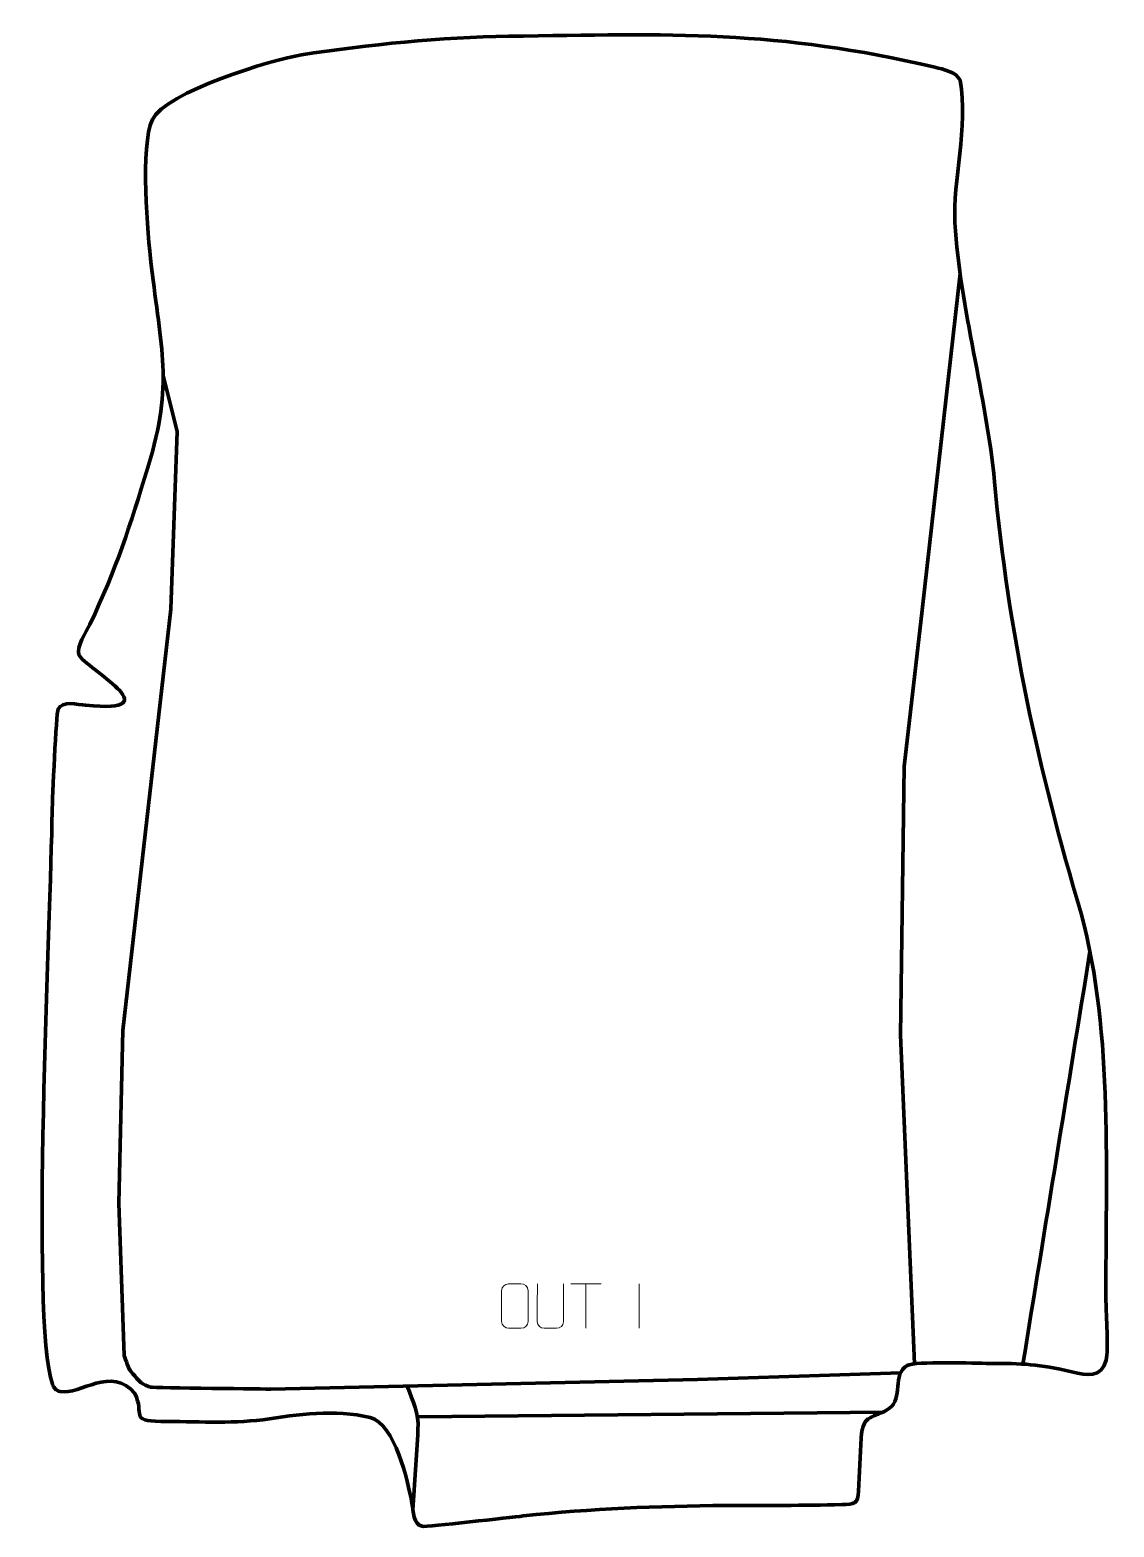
# Model space of a CAD drawing. Header units: millimetres. Extents: x -534 to 75, y 32 to 873.
import ezdxf

# ---------------------------------------------------------------- set-up
doc = ezdxf.new("R2010")
doc.units = ezdxf.units.MM
doc.header["$MEASUREMENT"] = 0
doc.layers.add('layer 2', color=7, linetype='Continuous')
doc.layers.add('layer 3', color=7, linetype='Continuous')

msp = doc.modelspace()

# ---------------------------------------------------------------- linework, layer by layer
at = {"layer": 'layer 2', "color": 142, "lineweight": 158}
for points, knots in [([(-36.9595, 123.3845), (-36.9595, 123.3845), (-44.8518, 308.1723), (-44.8518, 308.1723), (-44.8518, 308.1723), (-44.8518, 308.1723), (-42.7588, 459.2575), (-42.7588, 459.2575), (-42.7588, 459.2575), (-42.7588, 459.2575), (-32.6809, 547.0911), (-32.6809, 547.0911), (-32.6809, 547.0911), (-32.6809, 547.0911), (-11.3194, 736.47), (-11.3194, 736.47)], [0, 0, 0, 0, 0.2, 0.2, 0.2, 0.2, 0.4, 0.4, 0.4, 0.4, 0.6, 0.6, 0.6, 0.6, 1, 1, 1, 1]), ([(-459.4806, 678.9843), (-459.4806, 678.9843), (-451.6492, 647.5008), (-451.6492, 647.5008), (-451.6492, 647.5008), (-451.6492, 647.5008), (-455.221, 547.6208), (-455.221, 547.6208), (-455.221, 547.6208), (-455.221, 547.6208), (-482.2085, 310.8183), (-482.2085, 310.8183), (-482.2085, 310.8183), (-482.2085, 310.8183), (-484.3252, 213.7162), (-484.3252, 213.7162), (-484.3252, 213.7162), (-484.3252, 213.7162), (-481.4148, 128.1235), (-481.4148, 128.1235), (-481.4148, 128.1235), (-481.4148, 128.1235), (-479.0334, 121.2444), (-478.5043, 120.3183), (-478.5043, 120.3183), (-477.9752, 119.3922), (-473.0803, 113.7036), (-472.022, 112.9099), (-472.022, 112.9099), (-470.9637, 112.1162), (-467.921, 110.661), (-466.4658, 110.2641), (-466.4658, 110.2641), (-465.0106, 109.8672), (-398.8647, 109.2057), (-398.8647, 109.2057), (-398.8647, 109.2057), (-398.8647, 109.2057), (-158.8874, 114.4974), (-158.8874, 114.4974), (-158.8874, 114.4974), (-158.8874, 114.4974), (-44.724, 118.3844), (-44.724, 118.3844)], [0, 0, 0, 0, 0.08333333, 0.08333333, 0.08333333, 0.08333333, 0.16666667, 0.16666667, 0.16666667, 0.16666667, 0.25, 0.25, 0.25, 0.25, 0.33333333, 0.33333333, 0.33333333, 0.33333333, 0.41666667, 0.41666667, 0.41666667, 0.41666667, 0.5, 0.5, 0.5, 0.5, 0.58333333, 0.58333333, 0.58333333, 0.58333333, 0.66666667, 0.66666667, 0.66666667, 0.66666667, 0.75, 0.75, 0.75, 0.75, 0.83333333, 0.83333333, 0.83333333, 0.83333333, 1, 1, 1, 1]), ([(-319.0185, 41.2528), (-318.1072, 56.0923), (-316.8694, 71.4217), (-316.1834, 86.1979), (-316.1834, 86.1979), (-315.7058, 96.4841), (-318.6732, 101.5901), (-322.267, 110.8947)], [0, 0, 0, 0, 0.33333333, 0.33333333, 0.33333333, 0.33333333, 1, 1, 1, 1])]:
    msp.add_open_spline(points, degree=3, knots=knots, dxfattribs=at)
for points in [[(61.7459, 355.1433), (49.1551, 277.8449), (36.5884, 200.5443), (24.0456, 123.2381)], [(-315.7992, 93.6763), (-315.7992, 93.6763), (-54.3706, 96.139), (-54.3706, 96.139)]]:
    msp.add_open_spline(points, degree=3, dxfattribs=at)
at = {"layer": 'layer 3', "color": 242, "lineweight": 158}
msp.add_open_spline([(-381.7486, 859.3038), (-344.1484, 865.124), (-303.075, 869.215), (-265.2033, 869.7172), (-265.2033, 869.7172), (-174.3044, 871.1428), (-114.1119, 873.3061), (-25.4363, 852.3057), (-25.4363, 852.3057), (-20.8754, 851.2256), (-13.4353, 849.7529), (-11.3216, 845.0362), (-11.3216, 845.0362), (-6.5481, 818.9411), (-15.5281, 788.1709), (-14.1744, 764.8351), (-14.1744, 764.8351), (-11.36, 716.3186), (3.5115, 667.9298), (8.0341, 619.2981), (8.0341, 619.2981), (15.9505, 534.1743), (32.4805, 458.3774), (56.757, 376.5497), (56.757, 376.5497), (75.2837, 307.9581), (70.2413, 229.3266), (70.7392, 158.4719), (70.7392, 158.4719), (70.8437, 151.0517), (72.1666, 131.2856), (70.8442, 125.4904), (70.8442, 125.4904), (67.7705, 115.2029), (60.3167, 116.8932), (51.5961, 118.9049), (51.5961, 118.9049), (32.7264, 123.2103), (24.0837, 123.6731), (4.9328, 123.6445), (4.9328, 123.6445), (-2.2444, 123.7346), (-36.9726, 124.8168), (-40.9921, 122.5291), (-40.9921, 122.5291), (-49.5733, 117.6452), (-43.3772, 103.7161), (-51.0012, 98.422), (-51.0012, 98.422), (-60.0066, 92.1687), (-65.9091, 96.0114), (-66.9466, 81.8388), (-66.9466, 81.8388), (-67.6036, 71.7993), (-67.9432, 61.8039), (-68.4587, 51.777), (-68.4587, 51.777), (-68.8142, 44.8625), (-70.4868, 44.5163), (-77.8067, 44.2493), (-77.8067, 44.2493), (-99.2895, 43.6296), (-121.5334, 43.898), (-143.1143, 43.743), (-143.1143, 43.743), (-182.3623, 43.4333), (-217.9692, 42.0191), (-257.0627, 37.8507), (-257.0627, 37.8507), (-264.0747, 37.1015), (-311.1404, 31.631), (-313.8475, 32.0403), (-313.8475, 32.0403), (-318.781, 32.7864), (-318.7633, 40.6587), (-319.5444, 45.0103), (-319.5444, 45.0103), (-322.0638, 57.843), (-328.9791, 89.2779), (-343.1452, 93.3029), (-343.1452, 93.3029), (-363.02, 97.8008), (-383.5809, 95.0611), (-403.4379, 91.9988), (-403.4379, 91.9988), (-422.265, 89.581), (-441.7337, 91.0512), (-460.7357, 91.0126), (-460.7357, 91.0126), (-478.7745, 91.2673), (-469.6472, 95.0451), (-475.3513, 106.6734), (-475.3513, 106.6734), (-488.563, 122.7409), (-506.0062, 105.6614), (-517.437, 107.8516), (-517.437, 107.8516), (-519.693, 108.2839), (-520.9852, 109.8562), (-521.7238, 111.9326), (-521.7238, 111.9326), (-534.3958, 147.5523), (-522.6465, 376.6185), (-521.8947, 433.8206), (-521.8947, 433.8206), (-521.7424, 440.5579), (-519.6517, 489.2133), (-518.5724, 491.4751), (-518.5724, 491.4751), (-516.2292, 496.3858), (-507.4994, 494.0478), (-503.0933, 493.6132), (-503.0933, 493.6132), (-453.4354, 488.7157), (-503.4857, 514.3984), (-506.8192, 522.039), (-506.8192, 522.039), (-508.5608, 526.0309), (-502.6442, 535.2239), (-500.7596, 539.0361), (-500.7596, 539.0361), (-485.4465, 570.8143), (-478.424, 593.9564), (-468.0021, 627.3757), (-468.0021, 627.3757), (-453.5244, 675.4828), (-460.7, 693.6184), (-466.1838, 741.2848), (-466.1838, 741.2848), (-468.1217, 758.129), (-472.5276, 808.0177), (-465.5489, 822.9149), (-465.5489, 822.9149), (-458.314, 838.3594), (-397.5289, 856.8191), (-381.7486, 859.3038)], degree=3, knots=[0, 0, 0, 0, 0.02857143, 0.02857143, 0.02857143, 0.02857143, 0.05714286, 0.05714286, 0.05714286, 0.05714286, 0.08571429, 0.08571429, 0.08571429, 0.08571429, 0.11428571, 0.11428571, 0.11428571, 0.11428571, 0.14285714, 0.14285714, 0.14285714, 0.14285714, 0.17142857, 0.17142857, 0.17142857, 0.17142857, 0.2, 0.2, 0.2, 0.2, 0.22857143, 0.22857143, 0.22857143, 0.22857143, 0.25714286, 0.25714286, 0.25714286, 0.25714286, 0.28571429, 0.28571429, 0.28571429, 0.28571429, 0.31428571, 0.31428571, 0.31428571, 0.31428571, 0.34285714, 0.34285714, 0.34285714, 0.34285714, 0.37142857, 0.37142857, 0.37142857, 0.37142857, 0.4, 0.4, 0.4, 0.4, 0.42857143, 0.42857143, 0.42857143, 0.42857143, 0.45714286, 0.45714286, 0.45714286, 0.45714286, 0.48571429, 0.48571429, 0.48571429, 0.48571429, 0.51428571, 0.51428571, 0.51428571, 0.51428571, 0.54285714, 0.54285714, 0.54285714, 0.54285714, 0.57142857, 0.57142857, 0.57142857, 0.57142857, 0.6, 0.6, 0.6, 0.6, 0.62857143, 0.62857143, 0.62857143, 0.62857143, 0.65714286, 0.65714286, 0.65714286, 0.65714286, 0.68571429, 0.68571429, 0.68571429, 0.68571429, 0.71428571, 0.71428571, 0.71428571, 0.71428571, 0.74285714, 0.74285714, 0.74285714, 0.74285714, 0.77142857, 0.77142857, 0.77142857, 0.77142857, 0.8, 0.8, 0.8, 0.8, 0.82857143, 0.82857143, 0.82857143, 0.82857143, 0.85714286, 0.85714286, 0.85714286, 0.85714286, 0.88571429, 0.88571429, 0.88571429, 0.88571429, 0.91428571, 0.91428571, 0.91428571, 0.91428571, 0.94285714, 0.94285714, 0.94285714, 0.94285714, 1, 1, 1, 1], dxfattribs=at)
at = {"layer": 'layer 3', "color": 250, "lineweight": 9}
for points, knots in [([(-265.2183, 168.3687), (-262.8926, 168.3687), (-260.5665, 168.3687), (-258.2404, 168.3687), (-258.2404, 168.3687), (-256.2938, 168.4043), (-254.3024, 166.9127), (-254.2757, 164.4751), (-254.2757, 164.4751), (-254.2761, 158.7282), (-254.2761, 152.9809), (-254.2757, 147.2332), (-254.2757, 147.2332), (-254.4155, 144.9098), (-256.0927, 143.4302), (-258.2404, 143.4194), (-258.2404, 143.4194), (-260.5723, 143.4198), (-262.9042, 143.4198), (-265.2357, 143.4194), (-265.2357, 143.4194), (-267.1607, 143.314), (-269.1328, 145.1985), (-269.1216, 147.2158), (-269.1216, 147.2158), (-269.1213, 152.9859), (-269.1213, 158.7556), (-269.1216, 164.5249), (-269.1216, 164.5249), (-269.1174, 166.663), (-267.3707, 168.3822), (-265.2183, 168.3687)], [0, 0, 0, 0, 0.11111111, 0.11111111, 0.11111111, 0.11111111, 0.22222222, 0.22222222, 0.22222222, 0.22222222, 0.33333333, 0.33333333, 0.33333333, 0.33333333, 0.44444444, 0.44444444, 0.44444444, 0.44444444, 0.55555556, 0.55555556, 0.55555556, 0.55555556, 0.66666667, 0.66666667, 0.66666667, 0.66666667, 0.77777778, 0.77777778, 0.77777778, 0.77777778, 1, 1, 1, 1]), ([(-234.3715, 168.3732), (-234.3719, 162.8337), (-234.2761, 152.6319), (-234.2757, 147.0915), (-234.2757, 147.0915), (-234.4155, 144.852), (-236.0927, 143.4258), (-238.2404, 143.4153), (-238.2404, 143.4153), (-240.5723, 143.4157), (-242.9042, 143.4157), (-245.2357, 143.4153), (-245.2357, 143.4153), (-247.1607, 143.3138), (-249.1328, 145.1303), (-249.1216, 147.0748), (-249.1216, 147.0748), (-249.1213, 152.6367), (-249.0259, 162.8121), (-249.0263, 168.3732)], [0, 0, 0, 0, 0.16666667, 0.16666667, 0.16666667, 0.16666667, 0.33333333, 0.33333333, 0.33333333, 0.33333333, 0.5, 0.5, 0.5, 0.5, 0.66666667, 0.66666667, 0.66666667, 0.66666667, 1, 1, 1, 1])]:
    msp.add_open_spline(points, degree=3, knots=knots, dxfattribs=at)
for points in [[(-230.1923, 168.3455), (-230.1923, 168.3455), (-213.2051, 168.3455), (-213.2051, 168.3455)], [(-221.6985, 143.4155), (-221.6985, 143.4155), (-221.6985, 168.369), (-221.6985, 168.369)], [(-191.6987, 168.3793), (-191.6987, 168.3793), (-191.6987, 143.4052), (-191.6987, 143.4052)]]:
    msp.add_open_spline(points, degree=3, dxfattribs=at)

doc.saveas('drawing.dxf')
